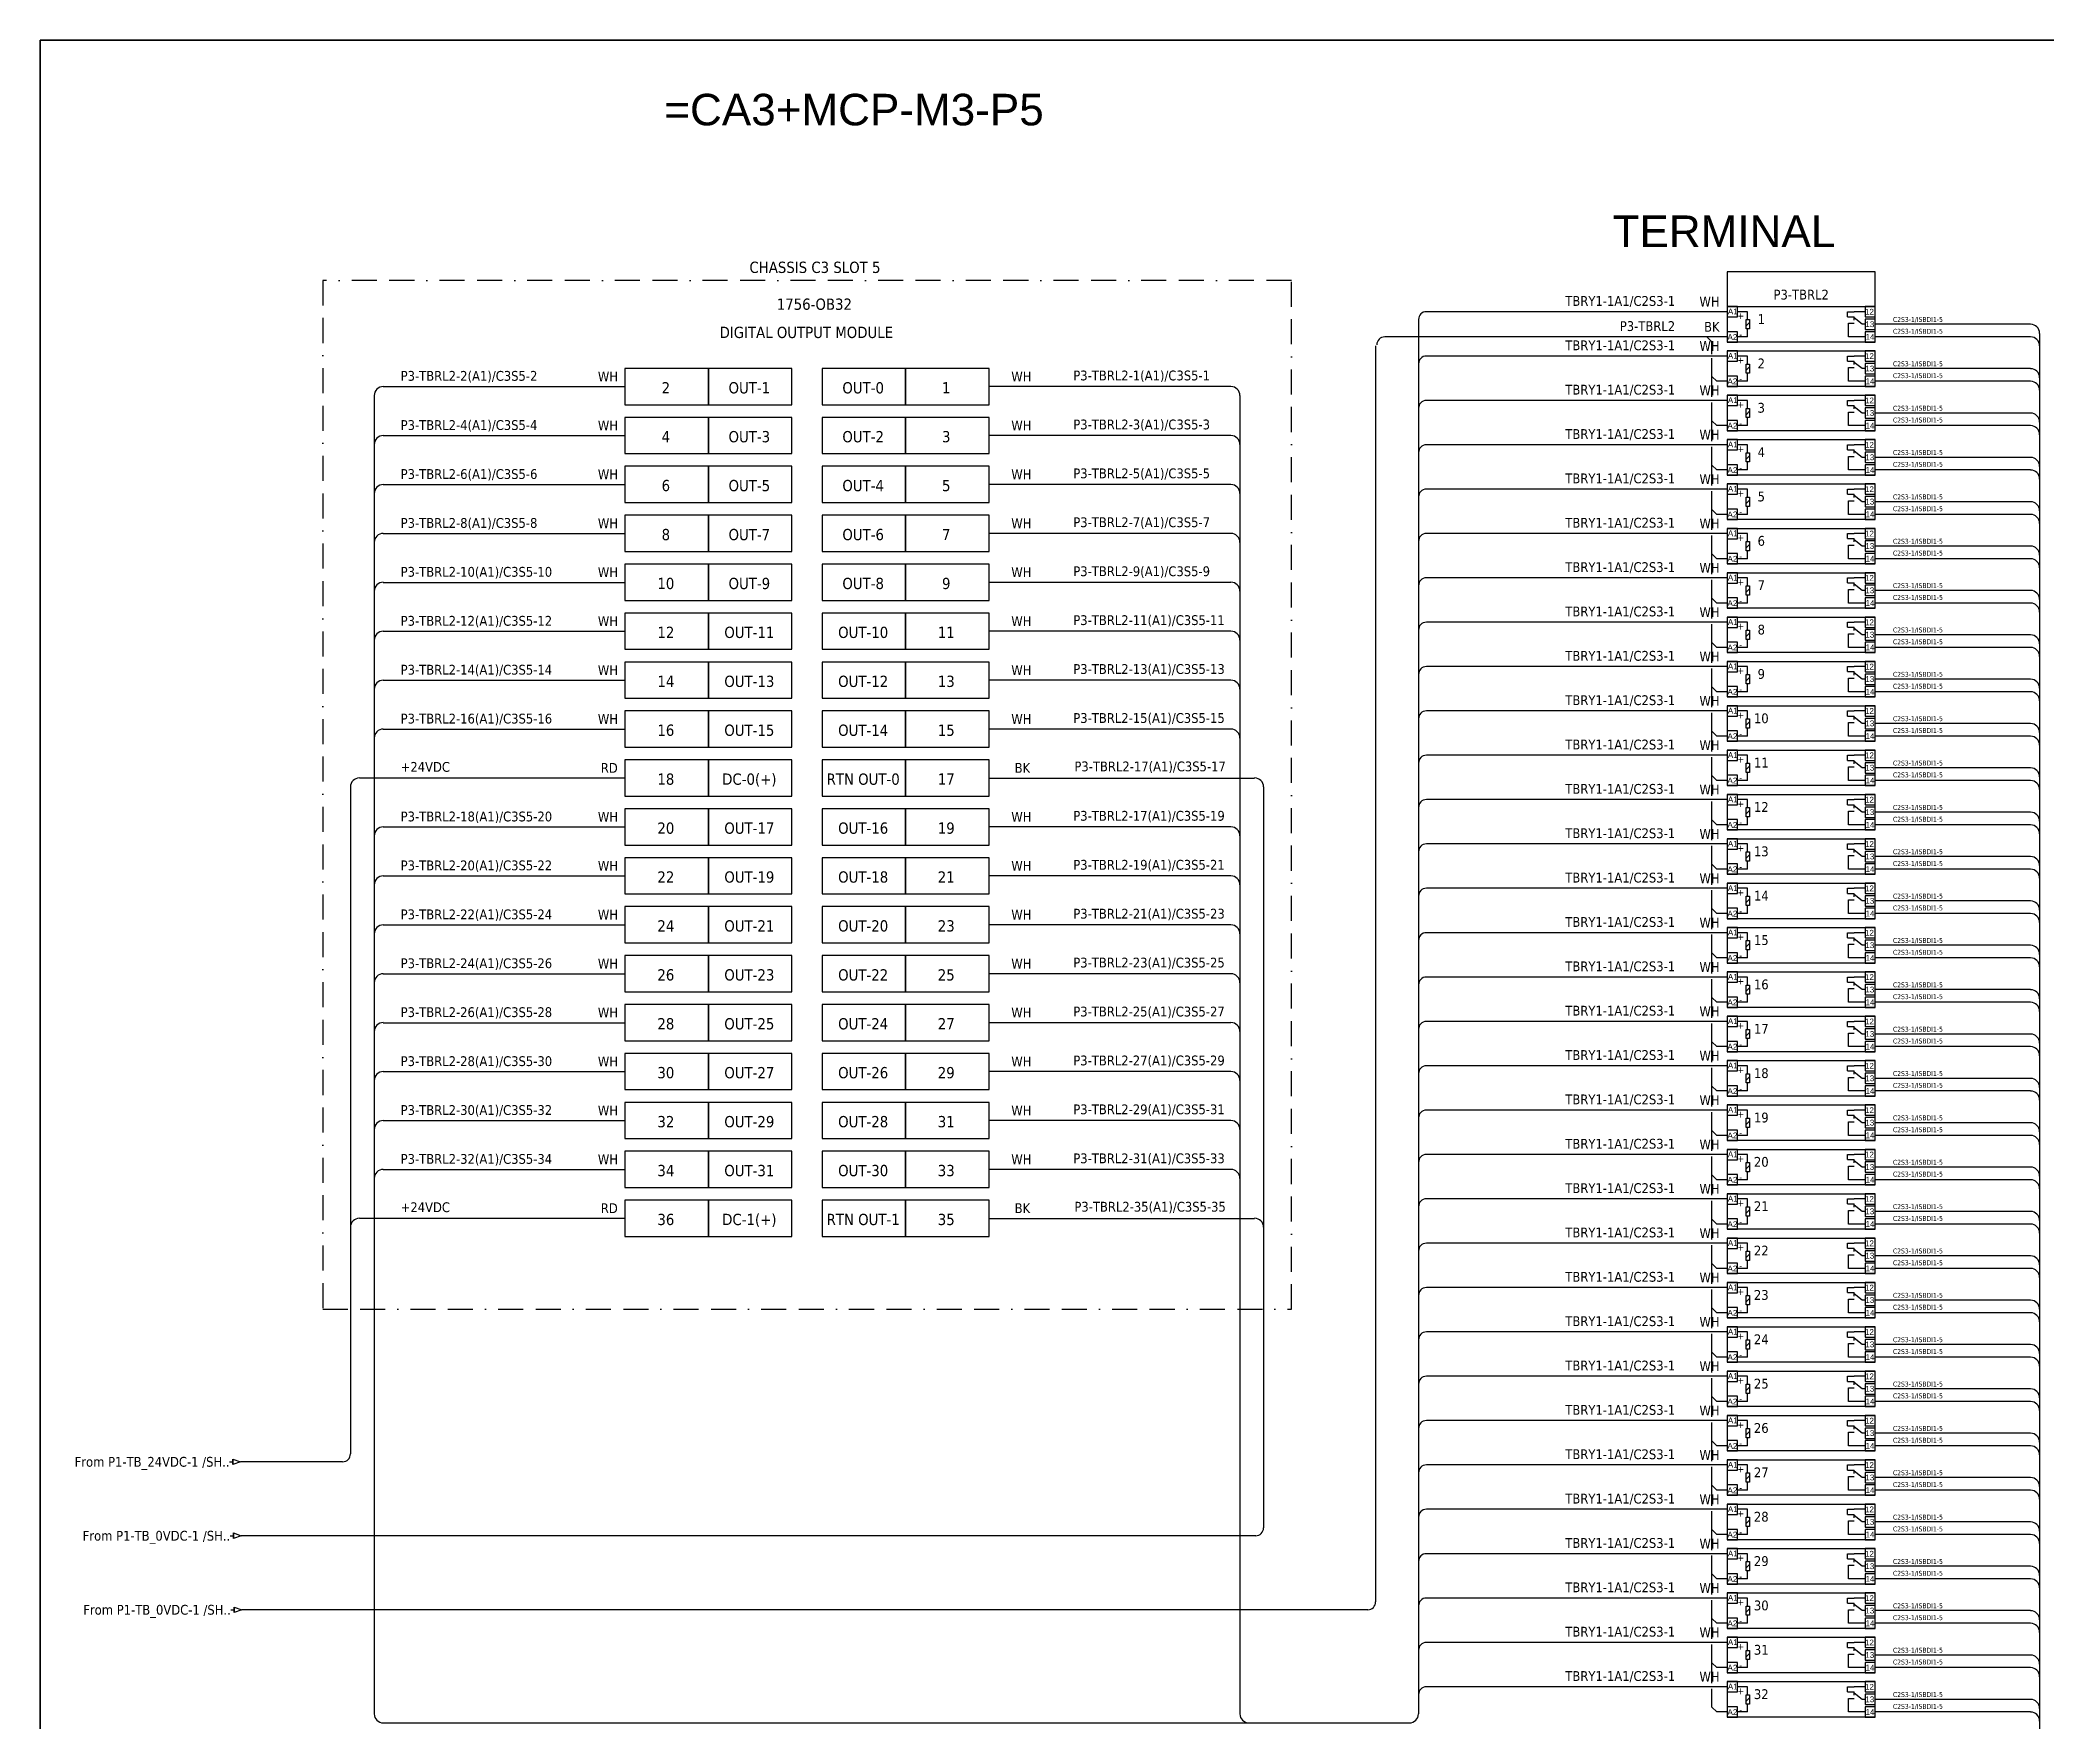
# Model space of a CAD drawing. Header units: millimetres. Extents: x 0 to 62600, y 0 to 14837.
# Drawn here: x 20967 to 23004, y 7006 to 8713 of the extents above; entities that cross this region are included whole.
import ezdxf
from ezdxf.enums import TextEntityAlignment as Align

# ---------------------------------------------------------------- set-up
doc = ezdxf.new("R2010")
doc.units = ezdxf.units.MM
doc.linetypes.add('BORDERX2', pattern=[88.9, 25.4, -12.7, 25.4, -12.7, 0, -12.7])
for name, color, linetype in [('HELPPOINT', 7, 'Continuous'), ('VECTORS', 7, 'Continuous'), ('x01001-FrameArea', 2, 'BORDERX2')]:
    doc.layers.add(name, color=color, linetype=linetype)
doc.layers.add('IE-EQUIP', color=253, linetype='Continuous', lineweight=25)
doc.layers.add('IE-WIRE', color=7, linetype='Continuous', lineweight=25)
doc.styles.get("Standard").update_dxf_attribs({"font": 'arial.ttf'})
doc.styles.add('Tahoma', font='')
doc.styles.get('Tahoma').set_extended_font_data('Tahoma')

# ---------------------------------------------------------------- blocks, each defined once
blk = doc.blocks.new('xRY-SPDT-111')
at = {"color": 1, "ltscale": 25.4}
for p, q in [((0, 0), (0, -10.5)), ((10.4, 0), (0, 0)), ((0, 0), (150.3, 0)), ((0, 0), (0, -36)), ((10.4, -10.5), (10.4, 0)), ((140, 0), (140, -10.5)), ((150.3, 0), (140, 0)), ((150.3, -36), (150.3, 0)), ((150.3, -10.5), (150.3, 0)), ((150.3, -36), (150.3, 0)), ((0, -10.5), (10.4, -10.5)), ((20.7, -5.2), (10.4, -5.2)), ((22.8, -16.3), (19.4, -19.7)), ((20.7, -13.3), (20.7, -5.2)), ((122.2, -10.4), (122.2, -5.2)), ((122.2, -5.2), (128.9, -5.2)), ((122.2, -10.4), (128.9, -10.4)), ((123.2, -30.8), (123.2, -17)), ((123.2, -17), (128.9, -17)), ((140, -5.2), (128.9, -5.2)), ((128.9, -13.8), (128.9, -10.4)), ((136.9, -18), (128.9, -11.6)), ((140, -18), (136.9, -18)), ((140, -10.5), (150.3, -10.5)), ((140, -12.8), (140, -23.3)), ((150.3, -12.8), (140, -12.8)), ((150.3, -23.3), (150.3, -12.8)), ((0, -25.5), (0, -36)), ((10.4, -25.5), (0, -25.5)), ((0, -36), (10.4, -36)), ((150.3, -36), (0, -36)), ((10.4, -36), (10.4, -25.5)), ((20.7, -30.8), (10.4, -30.8)), ((20.7, -30.8), (20.7, -22.7)), ((140, -30.8), (123.2, -30.8)), ((140, -23.3), (150.3, -23.3)), ((140, -25.5), (140, -36)), ((150.3, -25.5), (140, -25.5)), ((140, -36), (150.3, -36)), ((150.3, -36), (150.3, -25.5))]:
    blk.add_line(p, q, dxfattribs=at)
blk.add_lwpolyline([(22.8, -22.7), (19.4, -22.7), (19.4, -13.3), (22.8, -13.3)], close=True, dxfattribs=at)
at = {"color": 1}
for s, p in [('A1', (5.8, -5)), ('12', (144.4, -5.3)), ('13', (144.8, -17.9)), ('A2', (5.4, -30.9)), ('14', (145, -30.8))]:
    blk.add_text(s, height=5.91, dxfattribs=at).set_placement(p, align=Align.MIDDLE_CENTER)
at = {"color": 1, "style": 'Tahoma'}
for s, p in [('+', (13.9, -9.3)), ('+', (13.9, -9.3)), ('-', (13.9, -28.2))]:
    blk.add_text(s, height=6.84, dxfattribs=at).set_placement(p, align=Align.MIDDLE_CENTER)
blk = doc.blocks.new('*U105')
at = {"layer": 'x01001-FrameArea'}
blk.add_blockref('xRY-SPDT-111', (-75.2, 18), dxfattribs=at)
blk = doc.blocks.new('*U92')
at = {"layer": 'x01001-FrameArea', "color": 0, "linetype": 'ByBlock', "lineweight": -2, "transparency": 16777216}
for p in [(0, 0), (0, -45), (0, -90), (0, -135), (0, -180), (0, -225), (0, -270), (0, -315), (0, -360), (0, -405), (0, -450), (0, -495), (0, -540), (0, -585), (0, -630), (0, -675), (0, -720), (0, -765), (0, -810), (0, -855), (0, -900), (0, -945), (0, -990), (0, -1035), (0, -1080), (0, -1125), (0, -1170), (0, -1215), (0, -1260), (0, -1305), (0, -1350), (0, -1395)]:
    blk.add_blockref('*U105', p, dxfattribs=at)
blk = doc.blocks.new('*U106')
at = {"color": 4, "style": 'Tahoma'}
for s, height, p in [('TBRY1-1A1/C2S3-1', 9.949, (36.2, -4.1)), ('WH', 9.95, (81.3, -4.8))]:
    blk.add_text(s, height=height, dxfattribs=at).set_placement(p, align=Align.RIGHT)
blk = doc.blocks.new('*U93')
at = {"layer": 'x01001-FrameArea', "color": 0, "linetype": 'ByBlock', "lineweight": -2, "transparency": 16777216}
for p in [(0, 0), (0, -45), (0, -90), (0, -135), (0, -180), (0, -225), (0, -270), (0, -315), (0, -360), (0, -405), (0, -450), (0, -495), (0, -540), (0, -585), (0, -630), (0, -675), (0, -720), (0, -765), (0, -810), (0, -855), (0, -900), (0, -945), (0, -990), (0, -1035), (0, -1080), (0, -1125), (0, -1170), (0, -1215), (0, -1260), (0, -1305), (0, -1350), (0, -1395)]:
    blk.add_blockref('*U106', p, dxfattribs=at)
blk = doc.blocks.new('*U107')
at = {"layer": 'IE-WIRE', "color": 4, "ltscale": 25.4}
for p, q in [((74.2, 7.2), (-83.4, 7.2)), ((74.2, -5.6), (-83.4, -5.6))]:
    blk.add_line(p, q, dxfattribs=at)
for centre in [(74.2, -2), (74.2, -14.8)]:
    blk.add_arc(centre, 9.17, 0, 90, dxfattribs=at)
at = {"color": 4, "style": 'Tahoma'}
for p in [(-65.4, 9.6), (-65.4, -2.4)]:
    blk.add_text('C2S3-1/ISBDI1-5', height=4.974, dxfattribs=at).set_placement(p)
blk = doc.blocks.new('*U94')
at = {"layer": 'x01001-FrameArea', "color": 0, "linetype": 'ByBlock', "lineweight": -2, "transparency": 16777216}
for p in [(0, 0), (0, -45), (0, -90), (0, -135), (0, -180), (0, -225), (0, -270), (0, -315), (0, -360), (0, -405), (0, -450), (0, -495), (0, -540), (0, -585), (0, -630), (0, -675), (0, -720), (0, -765), (0, -810), (0, -855), (0, -900), (0, -945), (0, -990), (0, -1035), (0, -1080), (0, -1125), (0, -1170), (0, -1215), (0, -1260), (0, -1305), (0, -1350), (0, -1395)]:
    blk.add_blockref('*U107', p, dxfattribs=at)
blk = doc.blocks.new('xTerminal_fr_to')
at = {"layer": 'VECTORS', "color": 1, "true_color": 0xff0000}
for p, q in [((-11.3, 0), (-7.8, 0)), ((-7.8, 2.8), (0, 0)), ((-7.8, -2.8), (-7.8, 2.8)), ((-7.8, 2.8), (0, 0)), ((-7.8, 2.8), (-7.8, -2.8)), ((0, 0), (-7.8, -2.8)), ((0, 0), (-7.8, -2.8))]:
    blk.add_line(p, q, dxfattribs=at)

msp = doc.modelspace()

# ---------------------------------------------------------------- linework, layer by layer
for p, q in [((22657.8, 8411.6), (22662.8, 8406.6)), ((22662.8, 8394.2), (22662.8, 8406.6)), ((22662.8, 8350.9), (22662.8, 8390.2)), ((22667.8, 8366.6), (22662.8, 8371.6)), ((22678.2, 8366.6), (22667.8, 8366.6)), ((22662.8, 8305.9), (22662.8, 8345.2)), ((22667.8, 8321.6), (22662.8, 8326.6)), ((22678.2, 8321.6), (22667.8, 8321.6)), ((22662.8, 8260.9), (22662.8, 8300.2)), ((22667.8, 8276.6), (22662.8, 8281.6)), ((22678.2, 8276.6), (22667.8, 8276.6)), ((22662.8, 8215.9), (22662.8, 8255.2)), ((22667.8, 8231.6), (22662.8, 8236.6)), ((22678.2, 8231.6), (22667.8, 8231.6)), ((22662.8, 8170.9), (22662.8, 8210.2)), ((22667.8, 8186.6), (22662.8, 8191.6)), ((22678.2, 8186.6), (22667.8, 8186.6)), ((22662.8, 8125.9), (22662.8, 8165.2)), ((22667.8, 8141.6), (22662.8, 8146.6)), ((22678.2, 8141.6), (22667.8, 8141.6)), ((22662.8, 8080.9), (22662.8, 8120.2)), ((22667.8, 8096.6), (22662.8, 8101.6)), ((22678.2, 8096.6), (22667.8, 8096.6)), ((22662.8, 8035.9), (22662.8, 8075.2)), ((22667.8, 8051.6), (22662.8, 8056.6)), ((22678.2, 8051.6), (22667.8, 8051.6)), ((22662.8, 7990.9), (22662.8, 8030.2)), ((22667.8, 8006.6), (22662.8, 8011.6)), ((22678.2, 8006.6), (22667.8, 8006.6)), ((22662.8, 7945.9), (22662.8, 7985.2)), ((22667.8, 7961.6), (22662.8, 7966.6)), ((22678.2, 7961.6), (22667.8, 7961.6)), ((22662.8, 7900.9), (22662.8, 7940.2)), ((22667.8, 7916.6), (22662.8, 7921.6)), ((22678.2, 7916.6), (22667.8, 7916.6)), ((22662.8, 7855.9), (22662.8, 7895.2)), ((22667.8, 7871.6), (22662.8, 7876.6)), ((22678.2, 7871.6), (22667.8, 7871.6)), ((22662.8, 7810.9), (22662.8, 7850.2)), ((22667.8, 7826.6), (22662.8, 7831.6)), ((22678.2, 7826.6), (22667.8, 7826.6)), ((22662.8, 7765.9), (22662.8, 7805.2)), ((22667.8, 7781.6), (22662.8, 7786.6)), ((22678.2, 7781.6), (22667.8, 7781.6)), ((22662.8, 7720.9), (22662.8, 7760.2)), ((22667.8, 7736.6), (22662.8, 7741.6)), ((22678.2, 7736.6), (22667.8, 7736.6)), ((22662.8, 7675.9), (22662.8, 7715.2)), ((22667.8, 7691.6), (22662.8, 7696.6)), ((22678.2, 7691.6), (22667.8, 7691.6)), ((22662.8, 7630.9), (22662.8, 7670.2)), ((22667.8, 7646.6), (22662.8, 7651.6)), ((22678.2, 7646.6), (22667.8, 7646.6)), ((22662.8, 7585.9), (22662.8, 7625.2)), ((22667.8, 7601.6), (22662.8, 7606.6)), ((22678.2, 7601.6), (22667.8, 7601.6)), ((22662.8, 7540.9), (22662.8, 7580.2)), ((22667.8, 7556.6), (22662.8, 7561.6)), ((22678.2, 7556.6), (22667.8, 7556.6)), ((22662.8, 7495.9), (22662.8, 7535.2)), ((22667.8, 7511.6), (22662.8, 7516.6)), ((22678.2, 7511.6), (22667.8, 7511.6)), ((22662.8, 7450.9), (22662.8, 7490.2)), ((22667.8, 7466.6), (22662.8, 7471.6)), ((22678.2, 7466.6), (22667.8, 7466.6)), ((22662.8, 7405.9), (22662.8, 7445.2)), ((22667.8, 7421.6), (22662.8, 7426.6)), ((22678.2, 7421.6), (22667.8, 7421.6)), ((22662.8, 7360.9), (22662.8, 7400.2)), ((22667.8, 7376.6), (22662.8, 7381.6)), ((22678.2, 7376.6), (22667.8, 7376.6)), ((22662.8, 7315.9), (22662.8, 7355.2)), ((22667.8, 7331.6), (22662.8, 7336.6)), ((22678.2, 7331.6), (22667.8, 7331.6)), ((22662.8, 7270.9), (22662.8, 7310.2)), ((22667.8, 7286.6), (22662.8, 7291.6)), ((22678.2, 7286.6), (22667.8, 7286.6)), ((22662.8, 7225.9), (22662.8, 7265.2)), ((22667.8, 7241.6), (22662.8, 7246.6)), ((22678.2, 7241.6), (22667.8, 7241.6)), ((22662.8, 7180.9), (22662.8, 7220.2)), ((22667.8, 7196.6), (22662.8, 7201.6)), ((22678.2, 7196.6), (22667.8, 7196.6)), ((22662.8, 7135.9), (22662.8, 7175.2)), ((22667.8, 7151.6), (22662.8, 7156.6)), ((22678.2, 7151.6), (22667.8, 7151.6)), ((22662.8, 7090.9), (22662.8, 7130.2)), ((22667.8, 7106.6), (22662.8, 7111.6)), ((22678.2, 7106.6), (22667.8, 7106.6)), ((22662.8, 7045.9), (22662.8, 7085.2)), ((22667.8, 7061.6), (22662.8, 7066.6)), ((22678.2, 7061.6), (22667.8, 7061.6)), ((22662.8, 7021.6), (22662.8, 7040.2)), ((22667.8, 7016.6), (22662.8, 7021.6)), ((22678.2, 7016.6), (22667.8, 7016.6))]:
    msp.add_line(p, q)
at = {"color": 1, "ltscale": 25.4}
for p, q in [((21281.4, 7955), (21281.4, 7278.4)), ((21559.9, 7964.1), (21290.5, 7964.1))]:
    msp.add_line(p, q, dxfattribs=at)
at = {"color": 4, "ltscale": 25.4}
msp.add_lwpolyline([(22678.2, 8442.4), (22828.5, 8442.4), (22828.5, 8477.6), (22678.2, 8477.6)], close=True, dxfattribs=at)
at = {"color": 1, "ltscale": 25.4}
msp.add_arc((21290.5, 7955), 9.14, 90, 180, dxfattribs=at)
at = {"layer": 'HELPPOINT', "color": 4, "lineweight": 35}
for p, q in [((20966.5, 6008.4), (20966.5, 8712.6)), ((20966.5, 8712.6), (24859.8, 8712.6)), ((20966.5, 6008.4), (20966.5, 8712.6)), ((20966.5, 8712.6), (24859.8, 8712.6))]:
    msp.add_line(p, q, dxfattribs=at)
at = {"layer": 'IE-EQUIP', "linetype": 'Continuous', "ltscale": 25.4}
for points in [[(21559.9, 8342.8), (21644.6, 8342.8), (21644.6, 8379.5), (21559.9, 8379.5)], [(21644.6, 8342.8), (21729.2, 8342.8), (21729.2, 8379.5), (21644.6, 8379.5)], [(21760.1, 8342.8), (21844.7, 8342.8), (21844.7, 8379.5), (21760.1, 8379.5)], [(21844.7, 8342.8), (21929.4, 8342.8), (21929.4, 8379.5), (21844.7, 8379.5)], [(21559.9, 8293.2), (21644.6, 8293.2), (21644.6, 8329.9), (21559.9, 8329.9)], [(21644.6, 8293.2), (21729.2, 8293.2), (21729.2, 8329.9), (21644.6, 8329.9)], [(21760.1, 8293.2), (21844.7, 8293.2), (21844.7, 8329.9), (21760.1, 8329.9)], [(21844.7, 8293.2), (21929.4, 8293.2), (21929.4, 8329.9), (21844.7, 8329.9)], [(21559.9, 8243.6), (21644.6, 8243.6), (21644.6, 8280.3), (21559.9, 8280.3)], [(21644.6, 8243.6), (21729.2, 8243.6), (21729.2, 8280.3), (21644.6, 8280.3)], [(21760.1, 8243.6), (21844.7, 8243.6), (21844.7, 8280.3), (21760.1, 8280.3)], [(21844.7, 8243.6), (21929.4, 8243.6), (21929.4, 8280.3), (21844.7, 8280.3)], [(21559.9, 8193.9), (21644.6, 8193.9), (21644.6, 8230.6), (21559.9, 8230.6)], [(21644.6, 8193.9), (21729.2, 8193.9), (21729.2, 8230.6), (21644.6, 8230.6)], [(21760.1, 8193.9), (21844.7, 8193.9), (21844.7, 8230.6), (21760.1, 8230.6)], [(21844.7, 8193.9), (21929.4, 8193.9), (21929.4, 8230.6), (21844.7, 8230.6)], [(21559.9, 8144.3), (21644.6, 8144.3), (21644.6, 8181), (21559.9, 8181)], [(21644.6, 8144.3), (21729.2, 8144.3), (21729.2, 8181), (21644.6, 8181)], [(21760.1, 8144.3), (21844.7, 8144.3), (21844.7, 8181), (21760.1, 8181)], [(21844.7, 8144.3), (21929.4, 8144.3), (21929.4, 8181), (21844.7, 8181)], [(21559.9, 8094.7), (21644.6, 8094.7), (21644.6, 8131.4), (21559.9, 8131.4)], [(21644.6, 8094.7), (21729.2, 8094.7), (21729.2, 8131.4), (21644.6, 8131.4)], [(21760.1, 8094.7), (21844.7, 8094.7), (21844.7, 8131.4), (21760.1, 8131.4)], [(21844.7, 8094.7), (21929.4, 8094.7), (21929.4, 8131.4), (21844.7, 8131.4)], [(21559.9, 8045), (21644.6, 8045), (21644.6, 8081.7), (21559.9, 8081.7)], [(21644.6, 8045), (21729.2, 8045), (21729.2, 8081.7), (21644.6, 8081.7)], [(21760.1, 8045), (21844.7, 8045), (21844.7, 8081.7), (21760.1, 8081.7)], [(21844.7, 8045), (21929.4, 8045), (21929.4, 8081.7), (21844.7, 8081.7)], [(21559.9, 7995.4), (21644.6, 7995.4), (21644.6, 8032.1), (21559.9, 8032.1)], [(21644.6, 7995.4), (21729.2, 7995.4), (21729.2, 8032.1), (21644.6, 8032.1)], [(21760.1, 7995.4), (21844.7, 7995.4), (21844.7, 8032.1), (21760.1, 8032.1)], [(21844.7, 7995.4), (21929.4, 7995.4), (21929.4, 8032.1), (21844.7, 8032.1)], [(21559.9, 7945.8), (21644.6, 7945.8), (21644.6, 7982.5), (21559.9, 7982.5)], [(21644.6, 7945.8), (21729.2, 7945.8), (21729.2, 7982.5), (21644.6, 7982.5)], [(21760.1, 7945.8), (21844.7, 7945.8), (21844.7, 7982.5), (21760.1, 7982.5)], [(21844.7, 7945.8), (21929.4, 7945.8), (21929.4, 7982.5), (21844.7, 7982.5)], [(21559.9, 7896.1), (21644.6, 7896.1), (21644.6, 7932.8), (21559.9, 7932.8)], [(21644.6, 7896.1), (21729.2, 7896.1), (21729.2, 7932.8), (21644.6, 7932.8)], [(21760.1, 7896.1), (21844.7, 7896.1), (21844.7, 7932.8), (21760.1, 7932.8)], [(21844.7, 7896.1), (21929.4, 7896.1), (21929.4, 7932.8), (21844.7, 7932.8)], [(21559.9, 7846.5), (21644.6, 7846.5), (21644.6, 7883.2), (21559.9, 7883.2)], [(21644.6, 7846.5), (21729.2, 7846.5), (21729.2, 7883.2), (21644.6, 7883.2)], [(21760.1, 7846.5), (21844.7, 7846.5), (21844.7, 7883.2), (21760.1, 7883.2)], [(21844.7, 7846.5), (21929.4, 7846.5), (21929.4, 7883.2), (21844.7, 7883.2)], [(21559.9, 7796.9), (21644.6, 7796.9), (21644.6, 7833.6), (21559.9, 7833.6)], [(21644.6, 7796.9), (21729.2, 7796.9), (21729.2, 7833.6), (21644.6, 7833.6)], [(21760.1, 7796.9), (21844.7, 7796.9), (21844.7, 7833.6), (21760.1, 7833.6)], [(21844.7, 7796.9), (21929.4, 7796.9), (21929.4, 7833.6), (21844.7, 7833.6)], [(21559.9, 7747.2), (21644.6, 7747.2), (21644.6, 7783.9), (21559.9, 7783.9)], [(21644.6, 7747.2), (21729.2, 7747.2), (21729.2, 7783.9), (21644.6, 7783.9)], [(21760.1, 7747.2), (21844.7, 7747.2), (21844.7, 7783.9), (21760.1, 7783.9)], [(21844.7, 7747.2), (21929.4, 7747.2), (21929.4, 7783.9), (21844.7, 7783.9)], [(21559.9, 7697.6), (21644.6, 7697.6), (21644.6, 7734.3), (21559.9, 7734.3)], [(21644.6, 7697.6), (21729.2, 7697.6), (21729.2, 7734.3), (21644.6, 7734.3)], [(21760.1, 7697.6), (21844.7, 7697.6), (21844.7, 7734.3), (21760.1, 7734.3)], [(21844.7, 7697.6), (21929.4, 7697.6), (21929.4, 7734.3), (21844.7, 7734.3)], [(21559.9, 7648), (21644.6, 7648), (21644.6, 7684.7), (21559.9, 7684.7)], [(21644.6, 7648), (21729.2, 7648), (21729.2, 7684.7), (21644.6, 7684.7)], [(21760.1, 7648), (21844.7, 7648), (21844.7, 7684.7), (21760.1, 7684.7)], [(21844.7, 7648), (21929.4, 7648), (21929.4, 7684.7), (21844.7, 7684.7)], [(21559.9, 7598.3), (21644.6, 7598.3), (21644.6, 7635), (21559.9, 7635)], [(21644.6, 7598.3), (21729.2, 7598.3), (21729.2, 7635), (21644.6, 7635)], [(21760.1, 7598.3), (21844.7, 7598.3), (21844.7, 7635), (21760.1, 7635)], [(21844.7, 7598.3), (21929.4, 7598.3), (21929.4, 7635), (21844.7, 7635)], [(21559.9, 7548.7), (21644.6, 7548.7), (21644.6, 7585.4), (21559.9, 7585.4)], [(21644.6, 7548.7), (21729.2, 7548.7), (21729.2, 7585.4), (21644.6, 7585.4)], [(21760.1, 7548.7), (21844.7, 7548.7), (21844.7, 7585.4), (21760.1, 7585.4)], [(21844.7, 7548.7), (21929.4, 7548.7), (21929.4, 7585.4), (21844.7, 7585.4)], [(21559.9, 7499.1), (21644.6, 7499.1), (21644.6, 7535.8), (21559.9, 7535.8)], [(21644.6, 7499.1), (21729.2, 7499.1), (21729.2, 7535.8), (21644.6, 7535.8)], [(21760.1, 7499.1), (21844.7, 7499.1), (21844.7, 7535.8), (21760.1, 7535.8)], [(21844.7, 7499.1), (21929.4, 7499.1), (21929.4, 7535.8), (21844.7, 7535.8)]]:
    msp.add_lwpolyline(points, close=True, dxfattribs=at)
at = {"layer": 'IE-WIRE', "color": 4, "ltscale": 25.4}
for p, q in [((22678.2, 8437.2), (22373.1, 8437.2)), ((22365.1, 8429.2), (22365.1, 7014.7)), ((22995.3, 8415.2), (22995.3, 6935.6)), ((22678.2, 8392.2), (22373.1, 8392.2)), ((21314.7, 8361.2), (21559.9, 8361.2)), ((22174.7, 8361.2), (21929.4, 8361.2)), ((21305.5, 8352), (21305.5, 7014.7)), ((22183.8, 8352), (22183.8, 7014.7)), ((22678.2, 8347.2), (22373.1, 8347.2)), ((21314.7, 8311.5), (21559.9, 8311.5)), ((22174.7, 8311.5), (21929.4, 8311.5)), ((22678.2, 8302.2), (22373.1, 8302.2)), ((21314.7, 8261.9), (21559.9, 8261.9)), ((22174.7, 8261.9), (21929.4, 8261.9)), ((22678.2, 8257.2), (22373.1, 8257.2)), ((21314.7, 8212.3), (21559.9, 8212.3)), ((22174.7, 8212.3), (21929.4, 8212.3)), ((22678.2, 8212.2), (22373.1, 8212.2)), ((21314.7, 8162.6), (21559.9, 8162.6)), ((22174.7, 8162.6), (21929.4, 8162.6)), ((22678.2, 8167.2), (22373.1, 8167.2)), ((21314.7, 8113), (21559.9, 8113)), ((22174.7, 8113), (21929.4, 8113)), ((22678.2, 8122.2), (22373.1, 8122.2)), ((22678.2, 8077.2), (22373.1, 8077.2)), ((21314.7, 8063.4), (21559.9, 8063.4)), ((22174.7, 8063.4), (21929.4, 8063.4)), ((22678.2, 8032.2), (22373.1, 8032.2)), ((21314.7, 8013.7), (21559.9, 8013.7)), ((22174.7, 8013.7), (21929.4, 8013.7)), ((22678.2, 7987.2), (22373.1, 7987.2)), ((22678.2, 7942.2), (22373.1, 7942.2)), ((21314.7, 7914.5), (21559.9, 7914.5)), ((22174.7, 7914.5), (21929.4, 7914.5)), ((22678.2, 7897.2), (22373.1, 7897.2)), ((21314.7, 7864.8), (21559.9, 7864.8)), ((22174.7, 7864.8), (21929.4, 7864.8)), ((22678.2, 7852.2), (22373.1, 7852.2)), ((21314.7, 7815.2), (21559.9, 7815.2)), ((22174.7, 7815.2), (21929.4, 7815.2)), ((22678.2, 7807.2), (22373.1, 7807.2)), ((21314.7, 7765.6), (21559.9, 7765.6)), ((22174.7, 7765.6), (21929.4, 7765.6)), ((22678.2, 7762.2), (22373.1, 7762.2)), ((21314.7, 7715.9), (21559.9, 7715.9)), ((22174.7, 7715.9), (21929.4, 7715.9)), ((22678.2, 7717.2), (22373.1, 7717.2)), ((21314.7, 7666.3), (21559.9, 7666.3)), ((22174.7, 7666.3), (21929.4, 7666.3)), ((22678.2, 7672.2), (22373.1, 7672.2)), ((22678.2, 7627.2), (22373.1, 7627.2)), ((21314.7, 7616.7), (21559.9, 7616.7)), ((22174.7, 7616.7), (21929.4, 7616.7)), ((22678.2, 7582.2), (22373.1, 7582.2)), ((21314.7, 7567.1), (21559.9, 7567.1)), ((22174.7, 7567.1), (21929.4, 7567.1)), ((22678.2, 7537.2), (22373.1, 7537.2)), ((22678.2, 7492.2), (22373.1, 7492.2)), ((22678.2, 7447.2), (22373.1, 7447.2)), ((22678.2, 7402.2), (22373.1, 7402.2)), ((22678.2, 7357.2), (22373.1, 7357.2)), ((22678.2, 7312.2), (22373.1, 7312.2)), ((22678.2, 7267.2), (22373.1, 7267.2)), ((22678.2, 7222.2), (22373.1, 7222.2)), ((22678.2, 7177.2), (22373.1, 7177.2)), ((22678.2, 7132.2), (22373.1, 7132.2)), ((22678.2, 7087.2), (22373.1, 7087.2)), ((22678.2, 7042.2), (22373.1, 7042.2))]:
    msp.add_line(p, q, dxfattribs=at)
at = {"layer": 'IE-WIRE', "color": 7, "ltscale": 25.4}
for p, q in [((22321.6, 8402.5), (22321.6, 7128.3)), ((21929.4, 7964.1), (22198.8, 7964.1)), ((22207.9, 7955), (22207.9, 7203.4)), ((21929.4, 7517.4), (22198.8, 7517.4)), ((22199.9, 7195.4), (21170.6, 7195.4)), ((22313.6, 7120.3), (21171.3, 7120.3))]:
    msp.add_line(p, q, dxfattribs=at)
at = {"layer": 'IE-WIRE', "ltscale": 25.4}
msp.add_line((22678.2, 8411.6), (22330.8, 8411.6), dxfattribs=at)
at = {"layer": 'IE-WIRE', "color": 1, "ltscale": 25.4}
for p, q in [((21559.9, 7517.4), (21290.5, 7517.4)), ((21273.4, 7270.4), (21169.9, 7270.4))]:
    msp.add_line(p, q, dxfattribs=at)
at = {"layer": 'IE-WIRE', "color": 4}
msp.add_line((21314.6, 7005.6), (22355.9, 7005.6), dxfattribs=at)
at = {"layer": 'IE-WIRE', "color": 4, "ltscale": 25.4}
for centre, radius, start, end in [((22373.1, 8429.2), 8, 90, 180), ((22373.1, 8384.2), 8, 90, 180), ((21314.7, 8352), 9.17, 90, 180), ((22174.7, 8352), 9.17, 0, 90), ((22373.1, 8339.2), 8, 90, 180), ((21314.7, 8302.4), 9.17, 90, 180), ((22174.7, 8302.4), 9.17, 0, 90), ((22373.1, 8294.2), 8, 90, 180), ((21314.7, 8252.7), 9.17, 90, 180), ((22174.7, 8252.7), 9.17, 0, 90), ((22373.1, 8249.2), 8, 90, 180), ((21314.7, 8203.1), 9.17, 90, 180), ((22174.7, 8203.1), 9.17, 0, 90), ((22373.1, 8204.2), 8, 90, 180), ((21314.7, 8153.5), 9.17, 90, 180), ((22174.7, 8153.5), 9.17, 0, 90), ((22373.1, 8159.2), 8, 90, 180), ((21314.7, 8103.8), 9.17, 90, 180), ((22174.7, 8103.8), 9.17, 0, 90), ((22373.1, 8114.2), 8, 90, 180), ((22373.1, 8069.2), 8, 90, 180), ((21314.7, 8054.2), 9.17, 90, 180), ((22174.7, 8054.2), 9.17, 0, 90), ((22373.1, 8024.2), 8, 90, 180), ((21314.7, 8004.6), 9.17, 90, 180), ((22174.7, 8004.6), 9.17, 0, 90), ((22373.1, 7979.2), 8, 90, 180), ((22373.1, 7934.2), 8, 90, 180), ((21314.7, 7905.3), 9.17, 90, 180), ((22174.7, 7905.3), 9.17, 0, 90), ((22373.1, 7889.2), 8, 90, 180), ((21314.7, 7855.7), 9.17, 90, 180), ((22174.7, 7855.7), 9.17, 0, 90), ((22373.1, 7844.2), 8, 90, 180), ((21314.7, 7806), 9.17, 90, 180), ((22174.7, 7806), 9.17, 0, 90), ((22373.1, 7799.2), 8, 90, 180), ((21314.7, 7756.4), 9.17, 90, 180), ((22174.7, 7756.4), 9.17, 0, 90), ((22373.1, 7754.2), 8, 90, 180), ((21314.7, 7706.8), 9.17, 90, 180), ((22174.7, 7706.8), 9.17, 0, 90), ((22373.1, 7709.2), 8, 90, 180), ((21314.7, 7657.1), 9.17, 90, 180), ((22174.7, 7657.1), 9.17, 0, 90), ((22373.1, 7664.2), 8, 90, 180), ((22373.1, 7619.2), 8, 90, 180), ((21314.7, 7607.5), 9.17, 90, 180), ((22174.7, 7607.5), 9.17, 0, 90), ((22373.1, 7574.2), 8, 90, 180), ((21314.7, 7557.9), 9.17, 90, 180), ((22174.7, 7557.9), 9.17, 0, 90), ((22373.1, 7529.2), 8, 90, 180), ((22373.1, 7484.2), 8, 90, 180), ((22373.1, 7439.2), 8, 90, 180), ((22373.1, 7394.2), 8, 90, 180), ((22373.1, 7349.2), 8, 90, 180), ((22373.1, 7304.2), 8, 90, 180), ((22373.1, 7259.2), 8, 90, 180), ((22373.1, 7214.2), 8, 90, 180), ((22373.1, 7169.2), 8, 90, 180), ((22373.1, 7124.2), 8, 90, 180), ((22373.1, 7079.2), 8, 90, 180), ((22373.1, 7034.2), 8, 90, 180)]:
    msp.add_arc(centre, radius, start, end, dxfattribs=at)
at = {"layer": 'IE-WIRE', "ltscale": 25.4}
msp.add_arc((22330.8, 8403.6), 8, 90, 180, dxfattribs=at)
at = {"layer": 'IE-WIRE', "color": 7, "ltscale": 25.4}
for centre, radius, start, end in [((22198.8, 7955), 9.14, 0, 90), ((22198.8, 7508.3), 9.14, 0, 90), ((22199.9, 7203.4), 8, 270, 0), ((22313.6, 7128.3), 8, 270, 0)]:
    msp.add_arc(centre, radius, start, end, dxfattribs=at)
at = {"layer": 'IE-WIRE', "color": 1, "ltscale": 25.4}
for centre, radius, start, end in [((21290.5, 7508.3), 9.14, 90, 180), ((21273.4, 7278.4), 8, 270, 0)]:
    msp.add_arc(centre, radius, start, end, dxfattribs=at)
at = {"layer": 'IE-WIRE', "color": 4}
for centre, start, end in [((21314.6, 7014.7), 180, 270), ((22193, 7014.7), 180, 270), ((22355.9, 7014.7), 270, 0)]:
    msp.add_arc(centre, 9.14, start, end, dxfattribs=at)
at = {"layer": 'x01001-FrameArea'}
msp.add_lwpolyline([(21253.2, 7425.1), (22236.2, 7425.1), (22236.2, 8468.9), (21253.2, 8468.9)], close=True, dxfattribs=at)

# ---------------------------------------------------------------- block references
for p in [(21169.9, 7270.4), (21170.6, 7195.4), (21171.3, 7120.3)]:
    msp.add_blockref('xTerminal_fr_to', p)
for name, p in [('*U93', (22589.3, 8447.2)), ('*U92', (22753.4, 8424.4)), ('*U94', (22911.9, 8417.2))]:
    msp.add_blockref(name, p, dxfattribs=at)

# ---------------------------------------------------------------- texts
at = {"color": 2}
for s, p in [('=CA3+MCP-M3-P5', (21599.8, 8626.2)), ('TERMINAL', (22562, 8502.8))]:
    msp.add_text(s, height=32, dxfattribs=at).set_placement(p)
at = {"color": 2, "style": 'Tahoma'}
for s, height, p in [('CHASSIS C3 SLOT 5', 11.441, (21752.7, 8482.2)), ('1756-OB32', 11.44, (21752.1, 8444.8)), ('DIGITAL OUTPUT MODULE', 11.441, (21743.9, 8416.2)), ('2', 11.4, (21601.4, 8360)), ('OUT-1', 11.44, (21686.1, 8360)), ('OUT-0', 11.44, (21801.6, 8360)), ('1', 11.4, (21885.9, 8360)), ('4', 11.4, (21601.4, 8310.4)), ('OUT-3', 11.44, (21686.1, 8310.4)), ('OUT-2', 11.44, (21801.6, 8310.4)), ('3', 11.4, (21885.9, 8310.4)), ('6', 11.4, (21601.4, 8260.8)), ('OUT-5', 11.44, (21686.1, 8260.8)), ('OUT-4', 11.44, (21801.6, 8260.8)), ('5', 11.4, (21885.9, 8260.8)), ('8', 11.4, (21601.4, 8211.1)), ('OUT-7', 11.44, (21686.1, 8211.1)), ('OUT-6', 11.44, (21801.6, 8211.1)), ('7', 11.4, (21885.9, 8211.1)), ('10', 11.44, (21601.4, 8161.5)), ('OUT-9', 11.44, (21686.1, 8161.5)), ('OUT-8', 11.44, (21801.6, 8161.5)), ('9', 11.4, (21885.9, 8161.5)), ('12', 11.44, (21601.4, 8111.9)), ('OUT-11', 11.44, (21686.1, 8111.9)), ('OUT-10', 11.44, (21801.6, 8111.9)), ('11', 11.44, (21885.9, 8111.9)), ('14', 11.44, (21601.4, 8062.2)), ('OUT-13', 11.44, (21686.1, 8062.2)), ('OUT-12', 11.44, (21801.6, 8062.2)), ('13', 11.44, (21885.9, 8062.2)), ('16', 11.44, (21601.4, 8012.6)), ('OUT-15', 11.44, (21686.1, 8012.6)), ('OUT-14', 11.44, (21801.6, 8012.6)), ('15', 11.44, (21885.9, 8012.6)), ('18', 11.44, (21601.4, 7963)), ('DC-0(+)', 11.44, (21686.1, 7963)), ('RTN OUT-0', 11.44, (21801.6, 7963)), ('17', 11.44, (21885.9, 7963)), ('20', 11.44, (21601.4, 7913.3)), ('OUT-17', 11.44, (21686.1, 7913.3)), ('OUT-16', 11.44, (21801.6, 7913.3)), ('19', 11.44, (21885.9, 7913.3)), ('22', 11.44, (21601.4, 7863.7)), ('OUT-19', 11.44, (21686.1, 7863.7)), ('OUT-18', 11.44, (21801.6, 7863.7)), ('21', 11.44, (21885.9, 7863.7)), ('24', 11.44, (21601.4, 7814.1)), ('OUT-21', 11.44, (21686.1, 7814.1)), ('OUT-20', 11.44, (21801.6, 7814.1)), ('23', 11.44, (21885.9, 7814.1)), ('26', 11.44, (21601.4, 7764.4)), ('OUT-23', 11.44, (21686.1, 7764.4)), ('OUT-22', 11.44, (21801.6, 7764.4)), ('25', 11.44, (21885.9, 7764.4)), ('28', 11.44, (21601.4, 7714.8)), ('OUT-25', 11.44, (21686.1, 7714.8)), ('OUT-24', 11.44, (21801.6, 7714.8)), ('27', 11.44, (21885.9, 7714.8)), ('30', 11.44, (21601.4, 7665.2)), ('OUT-27', 11.44, (21686.1, 7665.2)), ('OUT-26', 11.44, (21801.6, 7665.2)), ('29', 11.44, (21885.9, 7665.2)), ('32', 11.44, (21601.4, 7615.5)), ('OUT-29', 11.44, (21686.1, 7615.5)), ('OUT-28', 11.44, (21801.6, 7615.5)), ('31', 11.44, (21885.9, 7615.5)), ('34', 11.44, (21601.4, 7565.9)), ('OUT-31', 11.44, (21686.1, 7565.9)), ('OUT-30', 11.44, (21801.6, 7565.9)), ('33', 11.44, (21885.9, 7565.9)), ('36', 11.44, (21601.4, 7516.3)), ('DC-1(+)', 11.44, (21686.1, 7516.3)), ('RTN OUT-1', 11.44, (21801.6, 7516.3)), ('35', 11.44, (21885.9, 7516.3))]:
    msp.add_text(s, height=height, dxfattribs=at).set_placement(p, align=Align.MIDDLE_CENTER)
at = {"color": 4, "style": 'Tahoma'}
for s, p in [('P3-TBRL2', (22753.4, 8454.5)), ('1', (22712.9, 8429.7)), ('2', (22712.9, 8384.7)), ('3', (22712.9, 8339.7)), ('4', (22712.9, 8294.7)), ('5', (22712.9, 8249.7)), ('6', (22712.9, 8204.7)), ('7', (22712.9, 8159.7)), ('8', (22712.9, 8114.7)), ('9', (22712.9, 8069.7)), ('10', (22712.9, 8024.7)), ('11', (22712.9, 7979.7)), ('12', (22712.9, 7934.7)), ('13', (22712.9, 7889.7)), ('14', (22712.9, 7844.7)), ('15', (22712.9, 7799.7)), ('16', (22712.9, 7754.7)), ('17', (22712.9, 7709.7)), ('18', (22712.9, 7664.7)), ('19', (22712.9, 7619.7)), ('20', (22712.9, 7574.7)), ('21', (22712.9, 7529.7)), ('22', (22712.9, 7484.7)), ('23', (22712.9, 7439.7)), ('24', (22712.9, 7394.7)), ('25', (22712.9, 7349.7)), ('26', (22712.9, 7304.7)), ('27', (22712.9, 7259.7)), ('28', (22712.9, 7214.7)), ('29', (22712.9, 7169.7)), ('30', (22712.9, 7124.7)), ('31', (22712.9, 7079.7)), ('32', (22712.9, 7034.7))]:
    msp.add_text(s, height=9.95, dxfattribs=at).set_placement(p, align=Align.MIDDLE_CENTER)
at = {"style": 'Tahoma'}
for s, p in [('P3-TBRL2', (22625.5, 8417.6)), ('BK', (22670.6, 8416.9))]:
    msp.add_text(s, height=9.95, dxfattribs=at).set_placement(p, align=Align.RIGHT)
at = {"color": 4, "style": 'Tahoma'}
for s, height, p in [('P3-TBRL2-2(A1)/C3S5-2', 9.949, (21332.3, 8367.1)), ('WH', 9.95, (21532.4, 8366.4)), ('WH', 9.95, (21951.9, 8366.4)), ('P3-TBRL2-1(A1)/C3S5-1', 9.949, (22014.8, 8367.5)), ('P3-TBRL2-4(A1)/C3S5-4', 9.949, (21332.3, 8317.2)), ('WH', 9.95, (21532.4, 8316.8)), ('WH', 9.95, (21951.9, 8316.8)), ('P3-TBRL2-3(A1)/C3S5-3', 9.949, (22014.8, 8317.8)), ('P3-TBRL2-6(A1)/C3S5-6', 9.949, (21332.3, 8267.5)), ('WH', 9.95, (21532.4, 8267.2)), ('WH', 9.95, (21951.9, 8267.2)), ('P3-TBRL2-5(A1)/C3S5-5', 9.949, (22014.8, 8268.2)), ('P3-TBRL2-8(A1)/C3S5-8', 9.949, (21332.3, 8217.9)), ('WH', 9.95, (21532.4, 8217.5)), ('WH', 9.95, (21951.9, 8217.5)), ('P3-TBRL2-7(A1)/C3S5-7', 9.949, (22014.8, 8218.6)), ('P3-TBRL2-10(A1)/C3S5-10', 9.949, (21332.3, 8168.3)), ('WH', 9.95, (21532.4, 8167.9)), ('WH', 9.95, (21951.9, 8167.9)), ('P3-TBRL2-9(A1)/C3S5-9', 9.949, (22014.8, 8168.9)), ('P3-TBRL2-12(A1)/C3S5-12', 9.949, (21332.3, 8118.6)), ('P3-TBRL2-11(A1)/C3S5-11', 9.949, (22014.8, 8119.3)), ('WH', 9.95, (21532.4, 8118.3)), ('WH', 9.95, (21951.9, 8118.3)), ('P3-TBRL2-14(A1)/C3S5-14', 9.949, (21332.3, 8069)), ('WH', 9.95, (21532.4, 8068.6)), ('WH', 9.95, (21951.9, 8068.6)), ('P3-TBRL2-13(A1)/C3S5-13', 9.949, (22014.8, 8069.7)), ('P3-TBRL2-16(A1)/C3S5-16', 9.949, (21332.3, 8019.4)), ('WH', 9.95, (21532.4, 8019)), ('WH', 9.95, (21951.9, 8019)), ('P3-TBRL2-15(A1)/C3S5-15', 9.949, (22014.8, 8020)), ('P3-TBRL2-18(A1)/C3S5-20', 9.949, (21332.3, 7920.1)), ('WH', 9.95, (21532.4, 7919.7)), ('WH', 9.95, (21951.9, 7919.7)), ('P3-TBRL2-17(A1)/C3S5-19', 9.949, (22014.8, 7920.8)), ('P3-TBRL2-20(A1)/C3S5-22', 9.949, (21332.3, 7870.5)), ('WH', 9.95, (21532.4, 7870.1)), ('WH', 9.95, (21951.9, 7870.1)), ('P3-TBRL2-19(A1)/C3S5-21', 9.949, (22014.8, 7871.1)), ('P3-TBRL2-22(A1)/C3S5-24', 9.949, (21332.3, 7820.8)), ('WH', 9.95, (21532.4, 7820.5)), ('WH', 9.95, (21951.9, 7820.5)), ('P3-TBRL2-21(A1)/C3S5-23', 9.949, (22014.8, 7821.5)), ('P3-TBRL2-23(A1)/C3S5-25', 9.949, (22014.8, 7771.9)), ('P3-TBRL2-24(A1)/C3S5-26', 9.949, (21332.3, 7771.2)), ('WH', 9.95, (21532.4, 7770.8)), ('WH', 9.95, (21951.9, 7770.8)), ('P3-TBRL2-26(A1)/C3S5-28', 9.949, (21332.3, 7721.6)), ('WH', 9.95, (21532.4, 7721.2)), ('WH', 9.95, (21951.9, 7721.2)), ('P3-TBRL2-25(A1)/C3S5-27', 9.949, (22014.8, 7722.2)), ('P3-TBRL2-28(A1)/C3S5-30', 9.949, (21332.3, 7671.9)), ('WH', 9.95, (21532.4, 7671.6)), ('WH', 9.95, (21951.9, 7671.6)), ('P3-TBRL2-27(A1)/C3S5-29', 9.949, (22014.8, 7672.6)), ('P3-TBRL2-30(A1)/C3S5-32', 9.949, (21332.3, 7622.3)), ('WH', 9.95, (21532.4, 7621.9)), ('WH', 9.95, (21951.9, 7621.9)), ('P3-TBRL2-29(A1)/C3S5-31', 9.949, (22014.8, 7623)), ('P3-TBRL2-32(A1)/C3S5-34', 9.949, (21332.3, 7572.7)), ('WH', 9.95, (21532.4, 7572.3)), ('WH', 9.95, (21951.9, 7572.3)), ('P3-TBRL2-31(A1)/C3S5-33', 9.949, (22014.8, 7573.3))]:
    msp.add_text(s, height=height, dxfattribs=at).set_placement(p)
at = {"color": 1, "style": 'Tahoma'}
for s, p in [('+24VDC', (21332.3, 7970.4)), ('RD', (21535.4, 7969.4)), ('+24VDC', (21332.3, 7523.7)), ('RD', (21535.4, 7522.7))]:
    msp.add_text(s, height=9.95, dxfattribs=at).set_placement(p)
at = {"color": 7, "style": 'Tahoma'}
for s, height, p in [('BK', 9.95, (21955.3, 7969.4)), ('P3-TBRL2-17(A1)/C3S5-17', 9.949, (22015.9, 7970.9)), ('BK', 9.95, (21955.3, 7522.7)), ('P3-TBRL2-35(A1)/C3S5-35', 9.949, (22015.9, 7524.2))]:
    msp.add_text(s, height=height, dxfattribs=at).set_placement(p)
at = {"color": 1, "style": 'Tahoma'}
msp.add_text('From P1-TB_24VDC-1 /SH..', height=9.949, dxfattribs=at).set_placement((21158.6, 7270.4), align=Align.MIDDLE_RIGHT)
at = {"color": 7, "style": 'Tahoma'}
for p in [(21159.3, 7195.4), (21159.9, 7120.3)]:
    msp.add_text('From P1-TB_0VDC-1 /SH..', height=9.949, dxfattribs=at).set_placement(p, align=Align.MIDDLE_RIGHT)

doc.saveas('drawing.dxf')
